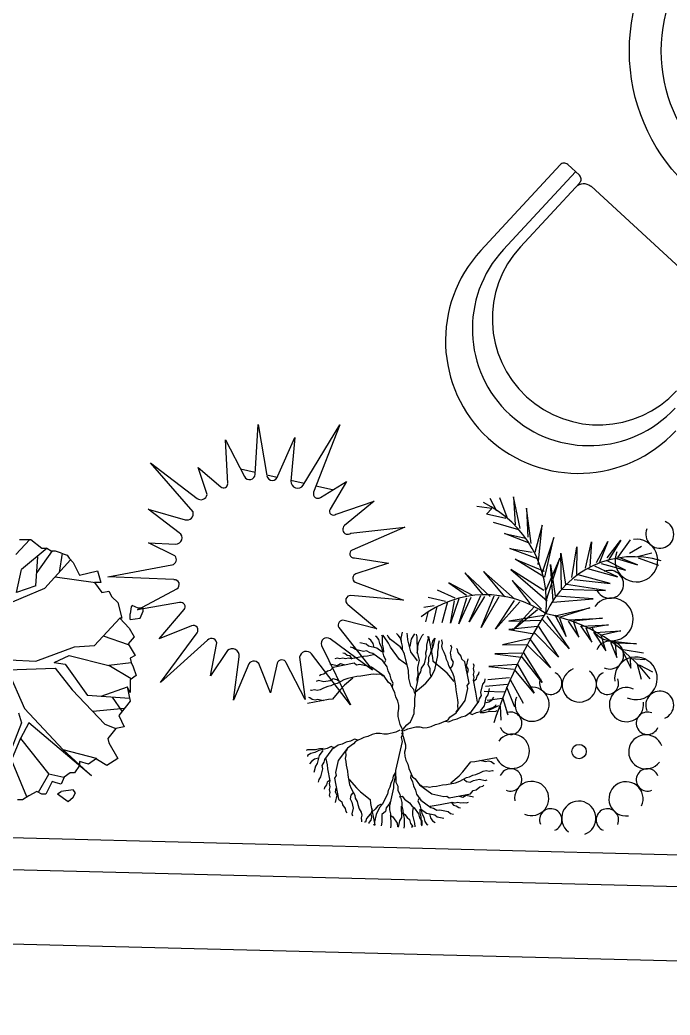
# Model space of a CAD drawing. Header units: millimetres. Extents: x 2680932 to 6187768, y 127588 to 383208.
# Drawn here: x 3074244 to 3075467, y 146375 to 148250 of the extents above; entities that cross this region are included whole.
import ezdxf

# ---------------------------------------------------------------- set-up
doc = ezdxf.new("R2010")
doc.units = ezdxf.units.MM
doc.header["$LTSCALE"] = 20
for name, color, linetype in [('家具内线', 36, 'Continuous'), ('家具外线', 255, 'Continuous'), ('装饰一', 201, 'Continuous'), ('阳台栏杆', 149, 'Continuous')]:
    doc.layers.add(name, color=color, linetype=linetype)

# ---------------------------------------------------------------- blocks, each defined once
blk = doc.blocks.new('MK-JJ-0302')
at = {"layer": '家具内线'}
blk.add_line((-91310.4, 109151.4, -342.9), (-91199, 109271.9, -342.9), dxfattribs=at)
blk.add_circle((-90755.5, 109520.2, -342.9), 290, dxfattribs=at)
blk.add_arc((-91163.5, 109015.7, -342.9), 200, 137.246, 317.246, dxfattribs=at)
at = {"layer": '家具外线'}
for p, q in [((-91385.3, 109144.1, -342.9), (-91235.7, 109305.8, -342.9)), ((-91221.6, 109306.4, -342.9), (-91199.6, 109286, -342.9)), ((-91342.7, 109145.9, -342.9), (-91206.9, 109292.8, -342.9)), ((-91177.5, 109265.7, -342.9), (-90913.2, 109021.3, -342.9))]:
    blk.add_line(p, q, dxfattribs=at)
blk.add_circle((-90755.5, 109520.2, -342.9), 350, dxfattribs=at)
for centre, radius, start, end in [((-91228.4, 109299, -342.9), 10, 47.246, 137.246), ((-91206.4, 109278.7, -342.9), 10, 317.246, 47.246), ((-91191.8, 109250, -342.9), 20, 47.6103, 137.6103), ((-91201.7, 108974.4, -342.9), 250, 137.246, 317.246), ((-91181.1, 108996.6, -342.9), 220, 137.246, 317.246)]:
    blk.add_arc(centre, radius, start, end, dxfattribs=at)
blk = doc.blocks.new('MK-ZW-0004')
at = {"layer": '家具内线'}
for p, q in [((-131356.9, 4514.5), (-131363.7, 4542.2)), ((-131354.9, 4510.9), (-131339.5, 4535.5)), ((-131357.9, 4472.8), (-131378.7, 4505.2)), ((-131354.8, 4495.1), (-131371.2, 4515.8)), ((-131341.6, 4507.5), (-131355.9, 4492.9)), ((-131354.5, 4474.7), (-131341.6, 4507.5)), ((-131352.1, 4442.9), (-131382.4, 4484.1)), ((-131382.4, 4484.1), (-131355.2, 4452.2)), ((-131338.5, 4474.4), (-131354.8, 4455.6)), ((-131351.8, 4446.2), (-131338.5, 4474.4)), ((-131380.7, 4445.5), (-131347.7, 4423.3)), ((-131345.6, 4411.8), (-131380.7, 4445.5)), ((-131333.7, 4450.2), (-131349, 4425.7)), ((-131344.2, 4409.4), (-131333.7, 4450.2)), ((-131503.8, 4377), (-131519.7, 4414.9)), ((-131337.1, 4385), (-131373.6, 4421.1)), ((-131373.6, 4421.1), (-131340.8, 4395.5)), ((-131327.9, 4420.3), (-131340.2, 4394.3)), ((-131336.4, 4383.8), (-131327.9, 4420.3)), ((-131505.1, 4374.2), (-131528.5, 4389.5)), ((-131329.2, 4359.4), (-131375.3, 4404.3)), ((-131375.3, 4404.3), (-131334, 4367.8)), ((-131318.3, 4395.7), (-131334, 4367.8)), ((-131327.5, 4360.4), (-131318.3, 4395.7)), ((-131307, 4324.1), (-131290.3, 4397)), ((-131290.3, 4397), (-131296.9, 4321.7)), ((-131281.9, 4326.1), (-131264.8, 4393.2)), ((-131264.8, 4393.2), (-131268.3, 4327.8)), ((-131253.3, 4332.3), (-131239.7, 4395.3)), ((-131239.7, 4395.3), (-131241.9, 4332.7)), ((-131226.9, 4337.2), (-131208.9, 4402.7)), ((-131208.9, 4402.7), (-131219.4, 4339.4)), ((-131202.3, 4345.2), (-131183.8, 4404.8)), ((-131183.8, 4404.8), (-131191.7, 4347.1)), ((-131172.3, 4354.1), (-131156.1, 4402.2)), ((-131157.4, 4358.6), (-131140.2, 4395)), ((-131136.7, 4368.4), (-131120.4, 4396.1)), ((-131122.6, 4374.4), (-131104.1, 4393.1)), ((-131475.6, 4348.2), (-131493.7, 4384.9)), ((-131493.7, 4384.9), (-131480.5, 4351.5)), ((-131449.2, 4332.6), (-131470.8, 4375.5)), ((-131470.8, 4375.5), (-131460.2, 4336.6)), ((-131424.5, 4320.2), (-131451.4, 4372.2)), ((-131451.4, 4372.2), (-131437.3, 4327.2)), ((-131392.9, 4315.8), (-131432.9, 4370.6)), ((-131432.9, 4370.6), (-131404.3, 4315.4)), ((-131364.2, 4311.8), (-131417.1, 4373.5)), ((-131417.1, 4373.5), (-131375.7, 4311.3)), ((-131318, 4335.8), (-131373.5, 4373.6)), ((-131373.5, 4373.6), (-131322.8, 4344.2)), ((-131303.3, 4377.4), (-131321, 4345.1)), ((-131319, 4333.7), (-131303.3, 4377.4)), ((-131120.8, 4371.3), (-131101.9, 4363.7)), ((-131499.4, 4359.1), (-131524.5, 4367.2)), ((-131333.9, 4314.8), (-131389.8, 4366.6)), ((-131389.8, 4366.6), (-131347.5, 4313.1)), ((-131173.7, 4351.3), (-131143.3, 4323.7)), ((-131161.8, 4356.1), (-131131.4, 4328.5)), ((-131147.7, 4362.1), (-131122.6, 4333.5)), ((-131135.8, 4366.8), (-131113.8, 4348.8)), ((-131478.7, 4348.5), (-131519.6, 4343.4)), ((-131506.4, 4330.6), (-131464.2, 4338.4)), ((-131464.6, 4334), (-131506.4, 4330.6)), ((-131211.1, 4299.3), (-131241.9, 4332.7)), ((-131223.8, 4336.9), (-131188.2, 4300.1)), ((-131188.2, 4300.1), (-131217.2, 4340.7)), ((-131201.4, 4343.6), (-131163.5, 4308.1)), ((-131163.5, 4308.1), (-131190.8, 4345.6)), ((-131488.4, 4314.3), (-131447.4, 4329.6)), ((-131444.8, 4324.9), (-131488.4, 4314.3)), ((-131466.8, 4291.9), (-131430.7, 4320.7)), ((-131422.8, 4317.1), (-131466.8, 4291.9)), ((-131336.1, 4313.6), (-131383.6, 4263.9)), ((-131304.4, 4319.4), (-131251.5, 4278.1)), ((-131251.5, 4278.1), (-131293.8, 4321.4)), ((-131281.1, 4324.6), (-131240.1, 4288.8)), ((-131240.1, 4288.8), (-131266.1, 4329.1)), ((-131254.6, 4329.5), (-131211.1, 4299.3)), ((-131441.3, 4277.9), (-131402.5, 4312.3)), ((-131392.4, 4309.9), (-131441.3, 4277.9)), ((-131363.4, 4310.2), (-131412.6, 4263.6)), ((-131412.6, 4263.6), (-131374.8, 4309.8)), ((-131327.7, 4304), (-131403.8, 4268.7)), ((-131383.6, 4263.9), (-131345.8, 4310.1)), ((-131326.3, 4214.9), (-131328.6, 4305.6)), ((-131309.7, 4308.2), (-131312.3, 4231.1)), ((-131243.6, 4294.9), (-131304.8, 4294.7)), ((-131303.9, 4303.3), (-131243.6, 4294.9)), ((-131403.8, 4268.7), (-131340.5, 4290.6)), ((-131338.7, 4287.5), (-131326.3, 4214.9)), ((-131312.3, 4231.1), (-131302.6, 4285.7)), ((-131358.9, 4271.9), (-131425, 4234.1)), ((-131425, 4234.1), (-131359.8, 4263.2)), ((-131345.7, 4207.9), (-131366, 4263.7)), ((-131358.1, 4270.3), (-131345.7, 4207.9)), ((-131292.9, 4268.8), (-131223.4, 4269.7)), ((-131289.8, 4258.3), (-131288.5, 4179.3)), ((-131223.4, 4269.7), (-131287.6, 4259.5)), ((-131367.7, 4246.4), (-131427.1, 4202.2)), ((-131374.8, 4238.3), (-131354.1, 4186.8)), ((-131288.5, 4179.3), (-131280.1, 4241.3)), ((-131272.6, 4233.4), (-131207.9, 4247.9)), ((-131207.9, 4247.9), (-131268.2, 4225.7)), ((-131427.1, 4202.2), (-131380.1, 4227.1)), ((-131354.1, 4186.8), (-131377.4, 4222.5)), ((-131262.5, 4220.8), (-131262.9, 4155.1)), ((-131255, 4212.8), (-131200, 4223.8)), ((-131200, 4223.8), (-131251.5, 4206.6)), ((-131388, 4210.3), (-131431.5, 4158.8)), ((-131385.3, 4205.7), (-131368.1, 4160.3)), ((-131262.9, 4155.1), (-131255.5, 4208.4)), ((-131236.1, 4195), (-131184.6, 4212.2)), ((-131184.6, 4212.2), (-131230.4, 4190.1)), ((-131431.5, 4158.8), (-131392.4, 4197.6)), ((-131368.1, 4160.3), (-131388.4, 4195.7)), ((-131241.4, 4194), (-131228.6, 4146.1)), ((-131228.6, 4146.1), (-131233.9, 4186)), ((-131218.9, 4180.3), (-131174.5, 4199.6)), ((-131174.5, 4199.6), (-131211, 4176.6)), ((-131200.4, 4168.4), (-131164.3, 4187)), ((-131394.6, 4175.9), (-131430.6, 4126.6)), ((-131430.6, 4126.6), (-131393.7, 4164.1)), ((-131391.5, 4175.6), (-131369, 4131.2)), ((-131215.4, 4174.1), (-131204.4, 4139.6)), ((-131198.7, 4165.3), (-131181.9, 4136.1)), ((-131180.6, 4159.3), (-131152, 4175.7)), ((-131160.4, 4154.5), (-131145, 4163.3)), ((-131178, 4154.7), (-131162.6, 4143)), ((-131393.7, 4143.7), (-131411.7, 4108.8)), ((-131390.6, 4143.4), (-131372.1, 4111.1)), ((-131389.7, 4121.4), (-131398.5, 4096)), ((-131372.1, 4111.1), (-131386.6, 4110.9)), ((-131386.6, 4110.9), (-131370.3, 4087.5))]:
    blk.add_line(p, q, dxfattribs=at)
blk.add_circle((-131159.8, 4541.4), 13.5, dxfattribs=at)
at = {"layer": '家具外线'}
for p, q in [((-131022.8, 4444.9), (-131023.7, 4446.4)), ((-131018.1, 4441.4), (-131022.8, 4444.9)), ((-131000.1, 4447.7), (-131003.9, 4449.6)), ((-130994.8, 4438.4), (-131000.1, 4447.7)), ((-130989.1, 4451.9), (-130992, 4452.3)), ((-130984.4, 4448.5), (-130989.1, 4451.9)), ((-130975.7, 4447.3), (-130984.4, 4448.5)), ((-130971, 4443.9), (-130975.7, 4447.3)), ((-130963.2, 4444.3), (-130971, 4443.9)), ((-130930.5, 4420.2), (-130963.2, 4444.3)), ((-130955.6, 4440.5), (-130962.6, 4452.8)), ((-130945.2, 4450.5), (-130949, 4452.4)), ((-130942.6, 4445.9), (-130945.2, 4450.5)), ((-130937.9, 4442.5), (-130942.6, 4445.9)), ((-130928.9, 4445.6), (-130930.7, 4448.6)), ((-130928.3, 4439.8), (-130928.9, 4445.6)), ((-130910.6, 4441.8), (-130913.2, 4446.4)), ((-131013.3, 4409.5), (-131046, 4433.7)), ((-131034.9, 4437.9), (-131035.8, 4439.5)), ((-131034.3, 4432.2), (-131034.9, 4437.9)), ((-131031.7, 4427.5), (-131034.3, 4432.2)), ((-131027, 4424.1), (-131031.7, 4427.5)), ((-131015.5, 4436.8), (-131018.1, 4441.4)), ((-131010.8, 4433.4), (-131015.5, 4436.8)), ((-131004.1, 4431.1), (-131010.8, 4433.4)), ((-130996.5, 4427.3), (-131004.1, 4431.1)), ((-130991.9, 4423.8), (-130996.5, 4427.3)), ((-130985.5, 4431.5), (-130994.8, 4438.4)), ((-130978.8, 4429.2), (-130985.5, 4431.5)), ((-130975.3, 4423.1), (-130978.8, 4429.2)), ((-130948.9, 4438.2), (-130955.6, 4440.5)), ((-130945.4, 4432), (-130948.9, 4438.2)), ((-130935.3, 4437.8), (-130937.9, 4442.5)), ((-130930.6, 4434.4), (-130935.3, 4437.8)), ((-130928, 4429.8), (-130930.6, 4434.4)), ((-130925.7, 4435.2), (-130928.3, 4439.8)), ((-130909.3, 4416), (-130928, 4429.8)), ((-130927.1, 4428.2), (-130925.7, 4435.2)), ((-130910, 4436), (-130910.6, 4441.8)), ((-130902, 4422.2), (-130910, 4436)), ((-130889, 4427.6), (-130895.2, 4438.3)), ((-130888.4, 4421.8), (-130889, 4427.6)), ((-130878.8, 4419.2), (-130877.4, 4426.1)), ((-130877.4, 4426.1), (-130878, 4431.9)), ((-131021.8, 4414.9), (-131027, 4424.1)), ((-131007.8, 4404.5), (-131013.3, 4409.5)), ((-130985.2, 4421.5), (-130991.9, 4423.8)), ((-130980.5, 4418.1), (-130985.2, 4421.5)), ((-130967.1, 4413.5), (-130980.5, 4418.1)), ((-130974.7, 4417.3), (-130975.3, 4423.1)), ((-130959.5, 4409.7), (-130967.1, 4413.5)), ((-130945.5, 4399.3), (-130959.5, 4409.7)), ((-130929.9, 4414.4), (-130930.5, 4420.2)), ((-130925.2, 4410.9), (-130929.9, 4414.4)), ((-130913.8, 4391), (-130925.2, 4410.9)), ((-130903.7, 4411), (-130909.3, 4416)), ((-130894.4, 4404.1), (-130903.7, 4411)), ((-130897.4, 4418.7), (-130902, 4422.2)), ((-130895.9, 4411.4), (-130897.4, 4418.7)), ((-130893.3, 4406.8), (-130895.9, 4411.4)), ((-130890.8, 4383.7), (-130893.3, 4406.8)), ((-130880.5, 4408), (-130888.4, 4421.8)), ((-130883.1, 4412.6), (-130878.8, 4419.2)), ((-130879.3, 4396.4), (-130880.5, 4408)), ((-130874, 4401.5), (-130870.6, 4409.6)), ((-130870.6, 4409.6), (-130866.3, 4416.1)), ((-130868, 4404.9), (-130857.5, 4415)), ((-130866.3, 4416.1), (-130864.9, 4423)), ((-130864.9, 4423), (-130865.7, 4424.6)), ((-130864.9, 4404.4), (-130863.5, 4411.3)), ((-130863.5, 4411.3), (-130858.3, 4416.3)), ((-130857.5, 4415), (-130856.4, 4417.7)), ((-130851.3, 4404), (-130846.1, 4409.1)), ((-130984.2, 4405.8), (-131007.8, 4404.5)), ((-130973.5, 4405.8), (-130984.2, 4405.8)), ((-130953.1, 4403.2), (-130973.5, 4405.8)), ((-130940, 4394.3), (-130945.5, 4399.3)), ((-130930.7, 4387.4), (-130940, 4394.3)), ((-130910.8, 4362.1), (-130913.8, 4391)), ((-130886.2, 4380.3), (-130882.7, 4388.4)), ((-130882.7, 4388.4), (-130874, 4401.5)), ((-130877.5, 4393.4), (-130872.3, 4398.4)), ((-130872.3, 4398.4), (-130868, 4404.9)), ((-130872.1, 4384), (-130869.3, 4397.8)), ((-130869.3, 4397.8), (-130864.9, 4404.4)), ((-130865.1, 4385.9), (-130859.9, 4390.9)), ((-130859.9, 4390.9), (-130851.3, 4404)), ((-130850.1, 4392.5), (-130845.7, 4399.1)), ((-130849.5, 4386.7), (-130850.1, 4392.5)), ((-130845.7, 4399.1), (-130844.3, 4406)), ((-130844.8, 4383.3), (-130834.4, 4393.3)), ((-130844.3, 4406), (-130841.4, 4405.6)), ((-130834.4, 4393.3), (-130830.3, 4395.6)), ((-131110.1, 4374.5), (-131112.8, 4375.7)), ((-131100, 4364.1), (-131110.1, 4374.5)), ((-130925.1, 4382.4), (-130930.7, 4387.4)), ((-130920.4, 4379), (-130925.1, 4382.4)), ((-130917.8, 4374.4), (-130920.4, 4379)), ((-130912.3, 4369.4), (-130917.8, 4374.4)), ((-130911.6, 4363.6), (-130912.3, 4369.4)), ((-130898, 4363.3), (-130893.7, 4369.8)), ((-130893.7, 4369.8), (-130890.8, 4383.7)), ((-130893.1, 4378.3), (-130886.2, 4380.3)), ((-130872.9, 4371.3), (-130871.5, 4378.2)), ((-130871.7, 4359.7), (-130872.9, 4371.3)), ((-130871.5, 4378.2), (-130872.1, 4384)), ((-130871.2, 4382.4), (-130865.1, 4385.9)), ((-130858.7, 4365.1), (-130854.3, 4371.7)), ((-130857.8, 4363.6), (-130842.2, 4378.7)), ((-130854.3, 4371.7), (-130849.1, 4376.7)), ((-130850.9, 4379.8), (-130849.5, 4386.7)), ((-130850.3, 4374), (-130850.9, 4379.8)), ((-130849.1, 4376.7), (-130844.8, 4383.3)), ((-130842.2, 4378.7), (-130835.2, 4380.6)), ((-130835.2, 4380.6), (-130825, 4386.4)), ((-130833.6, 4359.1), (-130818, 4374.1)), ((-130832.2, 4366), (-130829.4, 4379.9)), ((-130829.4, 4379.9), (-130824.2, 4384.9)), ((-130818, 4374.1), (-130814, 4376.4)), ((-131121.2, 4354.7), (-131126.9, 4354.1)), ((-131114.2, 4353.3), (-131121.2, 4354.7)), ((-131118.1, 4367.2), (-131119.7, 4366.4)), ((-131111.2, 4365.8), (-131118.1, 4367.2)), ((-131103.1, 4351.6), (-131116.9, 4343.7)), ((-131107.7, 4349), (-131114.2, 4353.3)), ((-131104.6, 4361.5), (-131111.2, 4365.8)), ((-131096.5, 4358), (-131104.6, 4361.5)), ((-131091.5, 4352.8), (-131103.1, 4351.6)), ((-131093.5, 4359.8), (-131100, 4364.1)), ((-131083.4, 4349.4), (-131096.5, 4358)), ((-131088.5, 4354.6), (-131093.5, 4359.8)), ((-130913.6, 4348.2), (-130910.8, 4362.1)), ((-130905.8, 4348.6), (-130901.4, 4355.2)), ((-130901.4, 4355.2), (-130898, 4363.3)), ((-130873.1, 4352.8), (-130871.7, 4359.7)), ((-130868.5, 4349.3), (-130873.1, 4352.8)), ((-130872.5, 4347), (-130863.9, 4360.1)), ((-130863.9, 4360.1), (-130858.7, 4365.1)), ((-130843.2, 4347.5), (-130838, 4352.5)), ((-130838, 4352.5), (-130833.6, 4359.1)), ((-130831.6, 4360.2), (-130832.2, 4366)), ((-130822.6, 4318.2), (-130798.4, 4350.9)), ((-130821.7, 4347.5), (-130811.2, 4357.6)), ((-130811.2, 4357.6), (-130805.2, 4361.1)), ((-130802.2, 4346.5), (-130797, 4351.5)), ((-130797, 4351.5), (-130798.1, 4348.8)), ((-131122.7, 4343.1), (-131133.4, 4336.9)), ((-131116.9, 4343.7), (-131122.7, 4343.1)), ((-131113.8, 4334.7), (-131117.2, 4330)), ((-131106.5, 4336.2), (-131113.8, 4334.7)), ((-131101.9, 4338.8), (-131106.5, 4336.2)), ((-131099.2, 4337.7), (-131106.1, 4328.4)), ((-131078.8, 4341.3), (-131101.9, 4338.8)), ((-131075.3, 4345.9), (-131083.4, 4349.4)), ((-131064.9, 4338.4), (-131078.8, 4341.3)), ((-131073.4, 4339), (-131075.3, 4345.9)), ((-131058.4, 4334.1), (-131064.9, 4338.4)), ((-131050.3, 4330.7), (-131058.4, 4334.1)), ((-130919.9, 4326.3), (-130913, 4342.5)), ((-130915.3, 4337.1), (-130909.2, 4340.5)), ((-130913, 4342.5), (-130913.6, 4348.2)), ((-130909.2, 4340.5), (-130905.8, 4348.6)), ((-130884.6, 4325.8), (-130881.2, 4333.9)), ((-130881.2, 4333.9), (-130876, 4338.9)), ((-130876, 4338.9), (-130872.5, 4347)), ((-130873.6, 4330.1), (-130843.2, 4347.5)), ((-130857, 4329.4), (-130836.1, 4335.2)), ((-130851.3, 4342.8), (-130844.3, 4344.8)), ((-130844.3, 4344.8), (-130836.5, 4345.2)), ((-130836.5, 4345.2), (-130830.4, 4348.7)), ((-130836.1, 4335.2), (-130828.3, 4335.6)), ((-130835.3, 4333.7), (-130828.6, 4331.4)), ((-130830.4, 4348.7), (-130821.7, 4347.5)), ((-130828.6, 4331.4), (-130820.7, 4331.8)), ((-130828.3, 4335.6), (-130814.4, 4339.5)), ((-130820.7, 4331.8), (-130812, 4330.6)), ((-130817.2, 4326.7), (-130808, 4331.9)), ((-130814.4, 4339.5), (-130802.2, 4346.5)), ((-130812, 4330.6), (-130796.3, 4331.5)), ((-130808, 4331.9), (-130804.5, 4336.6)), ((-130804.5, 4336.6), (-130799.9, 4339.3)), ((-130799.9, 4339.3), (-130794.2, 4339.9)), ((-130796.3, 4331.5), (-130790.2, 4334.9)), ((-130794.2, 4339.9), (-130792.6, 4340.7)), ((-130790.2, 4334.9), (-130789.3, 4333.4)), ((-131136.9, 4321.5), (-131141.5, 4318.9)), ((-131131.1, 4322.1), (-131136.9, 4321.5)), ((-131117.2, 4330), (-131131.1, 4322.1)), ((-131111.1, 4322.8), (-131124.9, 4304.1)), ((-131106.1, 4328.4), (-131111.1, 4322.8)), ((-131086, 4318.3), (-131106, 4306.9)), ((-131057.2, 4321.3), (-131086, 4318.3)), ((-131069.5, 4314.3), (-131074.1, 4311.7)), ((-131064.5, 4319.8), (-131069.5, 4314.3)), ((-131058.7, 4320.4), (-131064.5, 4319.8)), ((-131043.3, 4318.5), (-131057.2, 4321.3)), ((-131043.7, 4326.3), (-131050.3, 4330.7)), ((-131035.6, 4322.9), (-131043.7, 4326.3)), ((-131037.5, 4319.1), (-131043.3, 4318.5)), ((-131021.4, 4312.2), (-131037.5, 4319.1)), ((-131032.1, 4316.8), (-131035.6, 4322.9)), ((-130927.7, 4311.6), (-130924.2, 4319.7)), ((-130924.2, 4319.7), (-130919.9, 4326.3)), ((-130900.2, 4310.7), (-130884.6, 4325.8)), ((-130896.2, 4313.1), (-130891, 4318.1)), ((-130896.2, 4313.1), (-130889.2, 4315)), ((-130891, 4318.1), (-130878.8, 4325.1)), ((-130889.2, 4315), (-130883.1, 4318.5)), ((-130883.1, 4318.5), (-130876.2, 4320.4)), ((-130878.8, 4325.1), (-130873.6, 4330.1)), ((-130876.2, 4320.4), (-130870.1, 4323.9)), ((-130870.1, 4323.9), (-130863.1, 4325.9)), ((-130863.1, 4325.9), (-130857, 4329.4)), ((-130827.6, 4312.7), (-130822.6, 4318.2)), ((-130801, 4309), (-130798.7, 4315.7)), ((-130798.7, 4315.7), (-130795.3, 4320.4)), ((-130795.3, 4320.4), (-130790.7, 4323)), ((-130790.7, 4323), (-130787.2, 4327.7)), ((-130787.2, 4327.7), (-130785.7, 4328.6)), ((-131140.6, 4303.2), (-131143.7, 4301.4)), ((-131137.5, 4294.2), (-131141, 4289.5)), ((-131134.9, 4303.8), (-131140.6, 4303.2)), ((-131115.2, 4301.6), (-131139.4, 4268.9)), ((-131132.9, 4296.8), (-131137.5, 4294.2)), ((-131130.3, 4306.4), (-131134.9, 4303.8)), ((-131129.5, 4301.5), (-131132.9, 4296.8)), ((-131123.3, 4305), (-131130.3, 4306.4)), ((-131124.9, 4304.1), (-131129.5, 4301.5)), ((-131109.5, 4302.2), (-131115.2, 4301.6)), ((-131106, 4306.9), (-131109.5, 4302.2)), ((-131082.5, 4301.4), (-131089.4, 4292.1)), ((-131077.5, 4307), (-131082.5, 4301.4)), ((-131074.1, 4311.7), (-131077.5, 4307)), ((-131014.8, 4307.9), (-131021.4, 4312.2)), ((-131006.7, 4304.4), (-131014.8, 4307.9)), ((-131000.1, 4300.1), (-131006.7, 4304.4)), ((-130995.1, 4294.9), (-131000.1, 4300.1)), ((-130991.6, 4288.8), (-130995.1, 4294.9)), ((-130948.9, 4282.9), (-130900.2, 4310.7)), ((-130948.5, 4291.5), (-130943.3, 4296.6)), ((-130943.3, 4296.6), (-130937.2, 4300)), ((-130937.2, 4300), (-130932, 4305.1)), ((-130932, 4305.1), (-130927.7, 4311.6)), ((-130826.3, 4289.1), (-130827.6, 4312.7)), ((-130810.6, 4290.1), (-130808.3, 4296.8)), ((-130808.3, 4296.8), (-130804.8, 4301.4)), ((-130804.8, 4301.4), (-130801, 4309)), ((-130800.6, 4290.4), (-130793.7, 4299.8)), ((-130793.7, 4299.8), (-130784.4, 4305)), ((-130784.4, 4305), (-130782.5, 4308.8)), ((-130783.6, 4289.3), (-130780.2, 4294)), ((-130780.2, 4294), (-130779.8, 4296.9)), ((-131135.6, 4276.5), (-131147.9, 4269.4)), ((-131145.6, 4286.9), (-131147.5, 4283.1)), ((-131141, 4289.5), (-131145.6, 4286.9)), ((-131133.3, 4283.2), (-131135.6, 4276.5)), ((-131127.1, 4286.7), (-131133.3, 4283.2)), ((-131094.4, 4286.6), (-131104.8, 4272.6)), ((-131098.2, 4279), (-131100.9, 4258.6)), ((-131089.4, 4292.1), (-131094.4, 4286.6)), ((-130986.6, 4283.6), (-130991.6, 4288.8)), ((-130973.5, 4274.9), (-130986.6, 4283.6)), ((-130960.6, 4270.3), (-130957.2, 4278.4)), ((-130960.2, 4274.4), (-130953.3, 4276.3)), ((-130957.2, 4278.4), (-130948.5, 4291.5)), ((-130953.3, 4276.3), (-130948.9, 4282.9)), ((-130828.9, 4258), (-130826.3, 4278.4)), ((-130826.3, 4278.4), (-130826.3, 4289.1)), ((-130818.6, 4272), (-130814, 4285.4)), ((-130814.8, 4279.6), (-130809, 4280.2)), ((-130814, 4285.4), (-130810.6, 4290.1)), ((-130809, 4280.2), (-130802.8, 4283.7)), ((-130802.8, 4283.7), (-130800.6, 4290.4)), ((-130788.2, 4276), (-130784.8, 4280.6)), ((-130787.8, 4268.1), (-130788.2, 4276)), ((-130784.8, 4280.6), (-130783.6, 4289.3)), ((-131139, 4261.1), (-131142.4, 4256.4)), ((-131139.4, 4268.9), (-131139, 4261.1)), ((-131118.2, 4256.8), (-131124.3, 4253.3)), ((-131112.4, 4257.4), (-131118.2, 4256.8)), ((-131108.6, 4265), (-131113.2, 4251.6)), ((-131104.8, 4272.6), (-131108.6, 4265)), ((-131100.9, 4258.6), (-131100.8, 4247.9)), ((-131008.1, 4259.2), (-131014.2, 4255.8)), ((-131002.9, 4264.3), (-131008.1, 4259.2)), ((-130993.9, 4267.4), (-131002.9, 4264.3)), ((-130986.9, 4269.3), (-130993.9, 4267.4)), ((-130978.2, 4268.2), (-130986.9, 4269.3)), ((-130970, 4258.6), (-130978.7, 4245.5)), ((-130962.5, 4269), (-130978.2, 4268.2)), ((-130965.4, 4271.5), (-130973.5, 4274.9)), ((-130966.6, 4266.7), (-130970, 4258.6)), ((-130964.6, 4267.8), (-130960.2, 4274.4)), ((-130961.8, 4265.5), (-130953.7, 4262.1)), ((-130953.7, 4262.1), (-130940.6, 4253.4)), ((-130832.8, 4250.4), (-130822.4, 4264.4)), ((-130822.4, 4264.4), (-130818.6, 4272)), ((-130811.9, 4235.4), (-130787.8, 4268.1)), ((-130793.9, 4253.8), (-130791.6, 4260.5)), ((-130791.6, 4260.5), (-130779.3, 4267.6)), ((-131147, 4243), (-131147.4, 4240.1)), ((-131143.6, 4247.7), (-131147, 4243)), ((-131142.4, 4256.4), (-131143.6, 4247.7)), ((-131126.6, 4246.6), (-131133.5, 4237.3)), ((-131124.3, 4253.3), (-131126.6, 4246.6)), ((-131118.9, 4240.2), (-131122.4, 4235.6)), ((-131116.6, 4246.9), (-131118.9, 4240.2)), ((-131113.2, 4251.6), (-131116.6, 4246.9)), ((-131100.8, 4247.9), (-131099.6, 4224.3)), ((-131075.7, 4240.9), (-131089.7, 4237.1)), ((-131075.7, 4240.9), (-131080.1, 4234.4)), ((-131060, 4241.8), (-131075.7, 4240.9)), ((-131033.9, 4238.4), (-131060, 4241.8)), ((-131030.7, 4242.2), (-131037.9, 4236.1)), ((-131031.8, 4239.5), (-131036.2, 4233)), ((-131024.6, 4245.7), (-131030.7, 4242.2)), ((-131014.2, 4255.8), (-131024.6, 4245.7)), ((-130983.9, 4240.4), (-130990, 4237)), ((-130978.7, 4245.5), (-130983.9, 4240.4)), ((-130940.6, 4253.4), (-130935.5, 4248.2)), ((-130935.5, 4248.2), (-130932, 4242.1)), ((-130932, 4242.1), (-130927, 4236.9)), ((-130844.7, 4235.6), (-130837.8, 4244.9)), ((-130837.8, 4244.9), (-130832.8, 4250.4)), ((-130800.1, 4250.3), (-130793.9, 4253.8)), ((-130797.7, 4235.5), (-130794.3, 4240.2)), ((-130794.3, 4240.2), (-130789.6, 4242.8)), ((-130789.6, 4242.8), (-130786.2, 4247.5)), ((-130786.2, 4247.5), (-130781.6, 4250.1)), ((-130781.6, 4250.1), (-130779.7, 4253.9)), ((-131142.7, 4232), (-131144.7, 4228.2)), ((-131133.5, 4237.3), (-131142.7, 4232)), ((-131128.5, 4221.3), (-131131.9, 4216.6)), ((-131126.2, 4228), (-131128.5, 4221.3)), ((-131122.4, 4235.6), (-131126.2, 4228)), ((-131114, 4223.1), (-131119.2, 4218.1)), ((-131089.7, 4237.1), (-131114, 4223.1)), ((-131099.6, 4224.3), (-131104.6, 4218.8)), ((-131088.7, 4221.3), (-131094.8, 4217.8)), ((-131085.3, 4229.4), (-131088.7, 4221.3)), ((-131080.1, 4234.4), (-131085.3, 4229.4)), ((-131069.2, 4220.2), (-131075.3, 4216.7)), ((-131061.4, 4220.6), (-131071.8, 4210.5)), ((-131062.3, 4222.1), (-131069.2, 4220.2)), ((-131050.1, 4229.1), (-131062.3, 4222.1)), ((-131055.3, 4224.1), (-131061.4, 4220.6)), ((-131050.1, 4229.1), (-131055.3, 4224.1)), ((-131037.9, 4236.1), (-131050.1, 4229.1)), ((-131036.7, 4224.5), (-131045.4, 4211.4)), ((-131036.2, 4233), (-131036.7, 4224.5)), ((-130999.5, 4225.4), (-131003, 4217.3)), ((-130995.2, 4231.9), (-130999.5, 4225.4)), ((-130990, 4237), (-130995.2, 4231.9)), ((-130927, 4236.9), (-130920.5, 4232.6)), ((-130920.5, 4232.6), (-130912.4, 4229.1)), ((-130912.4, 4229.1), (-130905.8, 4224.8)), ((-130905.8, 4224.8), (-130889.6, 4217.9)), ((-130895, 4220.2), (-130891.6, 4214.1)), ((-130862.7, 4217.2), (-130857.7, 4222.7)), ((-130857.7, 4222.7), (-130853.1, 4225.4)), ((-130853.1, 4225.4), (-130849.6, 4230)), ((-130849.6, 4230), (-130844.7, 4235.6)), ((-130841.1, 4218.7), (-130821.2, 4230.2)), ((-130821.2, 4230.2), (-130817.7, 4234.8)), ((-130817.7, 4234.8), (-130811.9, 4235.4)), ((-130816.1, 4214.2), (-130802.3, 4232.9)), ((-130803.8, 4232), (-130796.9, 4230.6)), ((-130802.3, 4232.9), (-130797.7, 4235.5)), ((-130796.9, 4230.6), (-130792.3, 4233.2)), ((-130792.3, 4233.2), (-130786.5, 4233.8)), ((-130786.5, 4233.8), (-130783.5, 4235.6)), ((-131140, 4209.3), (-131141.5, 4208.4)), ((-131136.5, 4214), (-131140, 4209.3)), ((-131130.5, 4209.6), (-131136.6, 4206.1)), ((-131131.9, 4216.6), (-131136.5, 4214)), ((-131120, 4205.4), (-131134.2, 4197.3)), ((-131125.3, 4214.6), (-131130.5, 4209.6)), ((-131104.6, 4218.8), (-131128.7, 4186.1)), ((-131122.6, 4200.4), (-131127.2, 4197.8)), ((-131119.2, 4218.1), (-131125.3, 4214.6)), ((-131119.2, 4205.1), (-131122.6, 4200.4)), ((-131113.1, 4207.3), (-131120, 4205.4)), ((-131110, 4210.3), (-131119.2, 4205.1)), ((-131107, 4210.8), (-131113.1, 4207.3)), ((-131102.6, 4203.1), (-131108.7, 4199.7)), ((-131100, 4212.8), (-131107, 4210.8)), ((-131097.4, 4208.2), (-131102.6, 4203.1)), ((-131094.8, 4217.8), (-131100, 4212.8)), ((-131085.2, 4215.1), (-131097.4, 4208.2)), ((-131084, 4203.6), (-131092.6, 4190.5)), ((-131075.3, 4216.7), (-131085.2, 4215.1)), ((-131080.2, 4201.7), (-131084.4, 4180.9)), ((-131071.8, 4210.5), (-131084, 4203.6)), ((-131055.8, 4201.4), (-131073.1, 4175.1)), ((-131045.4, 4211.4), (-131055.8, 4201.4)), ((-131007.3, 4210.7), (-131014.2, 4194.6)), ((-131003, 4217.3), (-131007.3, 4210.7)), ((-130891.6, 4214.1), (-130883.5, 4210.7)), ((-130889.6, 4217.9), (-130883.9, 4218.5)), ((-130883.9, 4218.5), (-130870, 4215.7)), ((-130883.5, 4210.7), (-130876.9, 4206.3)), ((-130876.9, 4206.3), (-130868.8, 4202.9)), ((-130870, 4215.7), (-130841.1, 4218.7)), ((-130868.8, 4202.9), (-130862.3, 4198.6)), ((-130868.5, 4216.6), (-130862.7, 4217.2)), ((-130828, 4199.3), (-130821.1, 4208.7)), ((-130825.3, 4198.2), (-130820.7, 4200.8)), ((-130821.1, 4208.7), (-130816.1, 4214.2)), ((-130820.7, 4200.8), (-130813.4, 4202.3)), ((-130813.4, 4202.3), (-130809.9, 4207)), ((-130809.9, 4207), (-130796.1, 4214.9)), ((-130796.1, 4214.9), (-130790.3, 4215.5)), ((-130790.3, 4215.5), (-130785.7, 4218.1)), ((-131133, 4197.2), (-131134.6, 4196.3)), ((-131127.2, 4197.8), (-131133, 4197.2)), ((-131126, 4187.7), (-131127.2, 4185)), ((-131113.9, 4194.6), (-131126, 4187.7)), ((-131108.7, 4199.7), (-131113.9, 4194.6)), ((-131092.6, 4190.5), (-131113.5, 4170.4)), ((-131101.9, 4183.1), (-131108, 4179.6)), ((-131096.7, 4188.1), (-131101.9, 4183.1)), ((-131090.6, 4191.6), (-131096.7, 4188.1)), ((-131061.3, 4192.1), (-131059.4, 4174.8)), ((-131025.7, 4181.8), (-131029.2, 4173.7)), ((-131021.4, 4188.4), (-131025.7, 4181.8)), ((-131018, 4196.5), (-131021.4, 4188.4)), ((-131011.9, 4200), (-131018, 4196.5)), ((-131013.6, 4188.8), (-131016.4, 4174.9)), ((-131014.2, 4194.6), (-131013.6, 4188.8)), ((-130862.3, 4198.6), (-130848.4, 4195.7)), ((-130853.8, 4198), (-130851.8, 4191.1)), ((-130851.8, 4191.1), (-130843.7, 4187.6)), ((-130848.4, 4195.7), (-130825.3, 4198.2)), ((-130843.7, 4187.6), (-130830.6, 4179)), ((-130838.7, 4182.4), (-130833.7, 4177.2)), ((-130835.7, 4184.2), (-130824.1, 4185.4)), ((-130824.1, 4185.4), (-130810.3, 4193.3)), ((-130819.5, 4188), (-130812.9, 4183.7)), ((-130812.9, 4183.7), (-130806, 4182.3)), ((-130810.3, 4193.3), (-130804.5, 4193.9)), ((-130806, 4182.3), (-130800.2, 4182.9)), ((-130804.5, 4193.9), (-130793.7, 4200.1)), ((-131121.9, 4175.8), (-131124.8, 4176.1)), ((-131108, 4179.6), (-131121.9, 4175.8)), ((-131113.5, 4170.4), (-131116.6, 4166.5)), ((-131109.9, 4164.2), (-131114.9, 4163.5)), ((-131103, 4166.2), (-131109.9, 4164.2)), ((-131090.8, 4173.2), (-131103, 4166.2)), ((-131084.4, 4180.9), (-131097.4, 4161.2)), ((-131076.5, 4167), (-131081.7, 4162)), ((-131076.5, 4167), (-131078, 4160.1)), ((-131073.1, 4175.1), (-131076.5, 4167)), ((-131059.4, 4174.8), (-131065.1, 4147.1)), ((-131033.5, 4167.2), (-131036.4, 4153.3)), ((-131029.2, 4173.7), (-131033.5, 4167.2)), ((-131016.4, 4174.9), (-131013.4, 4146.1)), ((-131015.5, 4173.4), (-131014.9, 4167.6)), ((-131014.9, 4167.6), (-131009.4, 4162.6)), ((-130980, 4048.8), (-130934.4, 4164.7)), ((-130934.4, 4164.7), (-130955.4, 4045.8)), ((-130833.7, 4177.2), (-130827.2, 4172.9)), ((-130830.6, 4179), (-130822.5, 4175.5)), ((-130827.2, 4172.9), (-130817.1, 4162.5)), ((-130822.5, 4175.5), (-130816, 4171.2)), ((-130816, 4171.2), (-130809.1, 4169.8)), ((-130809.1, 4169.8), (-130807.5, 4170.6)), ((-131102.6, 4156.2), (-131105.8, 4152.3)), ((-131097.4, 4161.2), (-131102.6, 4156.2)), ((-131091.3, 4150.4), (-131101.4, 4144.6)), ((-131090.4, 4148.9), (-131091.8, 4142)), ((-131086.1, 4155.5), (-131091.3, 4150.4)), ((-131081.7, 4162), (-131090.4, 4148.9)), ((-131078, 4160.1), (-131075.5, 4137)), ((-131065.1, 4147.1), (-131068.6, 4139)), ((-131044.5, 4148.7), (-131053.1, 4135.5)), ((-131041, 4156.8), (-131044.5, 4148.7)), ((-131034.1, 4158.7), (-131041, 4156.8)), ((-131036.4, 4153.3), (-131033.9, 4130.2)), ((-131026.5, 4050), (-131010.5, 4151)), ((-131013.4, 4146.1), (-131001.9, 4126.1)), ((-131010.5, 4151), (-130999.9, 4052.4)), ((-131009.4, 4162.6), (-131006.7, 4158)), ((-131006.7, 4158), (-131002.1, 4154.6)), ((-131002.1, 4154.6), (-130996.5, 4149.6)), ((-130996.5, 4149.6), (-130987.2, 4142.7)), ((-130817.1, 4162.5), (-130814.4, 4161.3)), ((-131091.8, 4142), (-131092.1, 4137.7)), ((-131076.9, 4130.1), (-131078.1, 4127.4)), ((-131075.5, 4137), (-131076.9, 4130.1)), ((-131068.6, 4139), (-131071.4, 4125.1)), ((-131059.2, 4132.1), (-131069.6, 4122)), ((-131056.6, 4127.5), (-131060.9, 4120.9)), ((-131054.9, 4138.6), (-131059.2, 4132.1)), ((-131053.1, 4135.5), (-131056.6, 4127.5)), ((-131049.7, 4143.6), (-131054.9, 4138.6)), ((-131047.9, 4140.6), (-131046.7, 4129)), ((-131046.7, 4129), (-131038.8, 4115.2)), ((-131033.9, 4130.2), (-131031.3, 4125.6)), ((-131032.8, 4132.9), (-131023.4, 4126)), ((-131031.3, 4125.6), (-131029.8, 4118.3)), ((-131023.4, 4126), (-131017.9, 4121)), ((-131001.9, 4126.1), (-130997.3, 4122.6)), ((-130987.2, 4142.7), (-130981.6, 4137.7)), ((-130981.6, 4137.7), (-130967.6, 4127.3)), ((-130974.1, 4133.9), (-130953.7, 4131.2)), ((-130967.6, 4127.3), (-130960.1, 4123.5)), ((-130953.7, 4131.2), (-130943, 4131.3)), ((-130943, 4131.3), (-130919.4, 4132.5)), ((-130919.4, 4132.5), (-130913.9, 4127.5)), ((-130913.9, 4127.5), (-130881.2, 4103.3)), ((-131071.4, 4125.1), (-131071.7, 4120.9)), ((-131069.6, 4122), (-131070.8, 4119.3)), ((-131060.9, 4120.9), (-131062.3, 4114)), ((-131062.3, 4114), (-131061.4, 4112.4)), ((-131048.4, 4117.9), (-131049.8, 4110.9)), ((-131049.8, 4110.9), (-131049.2, 4105.2)), ((-131044.1, 4124.4), (-131048.4, 4117.9)), ((-131038.8, 4115.2), (-131038.2, 4109.4)), ((-131038.2, 4109.4), (-131032, 4098.7)), ((-131029.8, 4118.3), (-131025.1, 4114.8)), ((-131025.1, 4114.8), (-131017.2, 4101)), ((-131017.9, 4121), (-130999.2, 4107.2)), ((-131000.1, 4108.8), (-131001.5, 4101.8)), ((-130999.2, 4107.2), (-130996.6, 4102.6)), ((-130997.3, 4122.6), (-130996.7, 4116.9)), ((-130996.7, 4116.9), (-130964, 4092.7)), ((-130960.1, 4123.5), (-130946.7, 4118.9)), ((-130952.5, 4119.7), (-130951.9, 4113.9)), ((-130951.9, 4113.9), (-130948.4, 4107.8)), ((-130948.4, 4107.8), (-130941.7, 4105.5)), ((-130946.7, 4118.9), (-130942, 4115.5)), ((-130942, 4115.5), (-130935.3, 4113.2)), ((-130935.3, 4113.2), (-130930.7, 4109.7)), ((-130930.7, 4109.7), (-130923.1, 4105.9)), ((-130905.4, 4122.1), (-130900.1, 4112.9)), ((-130900.1, 4112.9), (-130895.5, 4109.5)), ((-130895.5, 4109.5), (-130892.8, 4104.9)), ((-131147, 4105), (-131086.7, 4026.2)), ((-131110.6, 4014.7), (-131147, 4105)), ((-131070.4, 4033.4), (-131073, 4104.6)), ((-131073, 4104.6), (-131043.6, 4048.7)), ((-131017.2, 4101), (-131016.6, 4095.2)), ((-131016.6, 4095.2), (-131014, 4090.6)), ((-131001.5, 4101.8), (-130998.9, 4097.2)), ((-130998.9, 4097.2), (-130998.3, 4091.5)), ((-130998.3, 4091.5), (-130996.5, 4088.4)), ((-130996.6, 4102.6), (-130991.9, 4099.2)), ((-130991.9, 4099.2), (-130989.3, 4094.6)), ((-130989.3, 4094.6), (-130984.6, 4091.1)), ((-130984.6, 4091.1), (-130982, 4086.5)), ((-130981.8, 4105), (-130978.3, 4098.8)), ((-130978.3, 4098.8), (-130971.6, 4096.5)), ((-130971.6, 4096.5), (-130964.5, 4084.2)), ((-130964, 4092.7), (-130956.1, 4093.1)), ((-130956.1, 4093.1), (-130951.5, 4089.7)), ((-130951.5, 4089.7), (-130942.8, 4088.5)), ((-130942.8, 4088.5), (-130938.1, 4085.1)), ((-130941.7, 4105.5), (-130932.3, 4098.6)), ((-130935.7, 4033.5), (-130884.3, 4095)), ((-130932.3, 4098.6), (-130927.1, 4089.4)), ((-130927.1, 4089.4), (-130923.3, 4087.4)), ((-130923.1, 4105.9), (-130916.4, 4103.6)), ((-130916.4, 4103.6), (-130911.7, 4100.2)), ((-130911.7, 4100.2), (-130909.1, 4095.6)), ((-130884.3, 4095), (-130911.2, 4021.9)), ((-130909.1, 4095.6), (-130904.4, 4092.1)), ((-130904.4, 4092.1), (-130903.5, 4090.6)), ((-130892.8, 4104.9), (-130892.2, 4099.1)), ((-130892.2, 4099.1), (-130891.4, 4097.5)), ((-130982, 4086.5), (-130978.2, 4084.6)), ((-130938.1, 4085.1), (-130935.2, 4084.7)), ((-131143.4, 3983.1), (-131179.5, 4037.2)), ((-131179.5, 4037.2), (-131123.1, 4005.4)), ((-130899.1, 4009.6), (-130849.2, 4038.1)), ((-130849.2, 4038.1), (-130873.8, 3987.7)), ((-131173.5, 3946.6), (-131250.2, 4013.9)), ((-131250.2, 4013.9), (-131151.3, 3970)), ((-130861.8, 3971.1), (-130792.1, 3996)), ((-130792.1, 3996), (-130859.3, 3949)), ((-131247.7, 3938.4), (-131175.7, 3928.3)), ((-131180.9, 3901.8), (-131247.7, 3938.4)), ((-130853.1, 3924.8), (-130796.9, 3933.4)), ((-130796.9, 3933.4), (-130847.8, 3902.1)), ((-131239.3, 3874.8), (-131180.2, 3887.2)), ((-130842.4, 3883.8), (-130724, 3872.5)), ((-131184.5, 3859.1), (-131239.3, 3874.8)), ((-131210, 3866.4), (-131194.1, 3838.6)), ((-130724, 3872.5), (-130839, 3860.1)), ((-130839, 3860.1), (-130839, 3860.1)), ((-130839, 3860.1), (-130839, 3860.1)), ((-131309.9, 3793.8), (-131182.9, 3842.9)), ((-130842.2, 3843.4), (-130782.8, 3815.3)), ((-131179.5, 3819.2), (-131309.9, 3793.8)), ((-131182.6, 3818.6), (-131170.1, 3796.7)), ((-130782.8, 3815.3), (-130855, 3812.5)), ((-131234.8, 3747), (-131169.4, 3797.2)), ((-130859.1, 3797.4), (-130795.4, 3748.3)), ((-131160.4, 3772.5), (-131234.8, 3747)), ((-131157, 3773.8), (-131146.9, 3756.2)), ((-130795.4, 3748.3), (-130874.6, 3775.6)), ((-131206.6, 3679.8), (-131146.4, 3756.9)), ((-130886.6, 3765.2), (-130883.7, 3760.1)), ((-130883.5, 3759.9), (-130803.5, 3664.6)), ((-131133.4, 3738.7), (-131206.6, 3679.8)), ((-131135.8, 3736.8), (-131121.9, 3712.5)), ((-130918.1, 3731.5), (-130902.9, 3678.2)), ((-130803.5, 3664.6), (-130901.8, 3738.7)), ((-131143.4, 3653.9), (-131116.5, 3727)), ((-131085.5, 3712.7), (-131143.4, 3653.9)), ((-130902.9, 3678.2), (-130935.4, 3717.3)), ((-131070.4, 3650.8), (-131072.3, 3707.4)), ((-131044, 3698), (-131070.4, 3650.8)), ((-131002.2, 3700.5), (-131016.6, 3579)), ((-130949.2, 3634.7), (-130981.3, 3699.7)), ((-130955.5, 3708), (-130949.2, 3634.7)), ((-131016.6, 3579), (-131026.1, 3689))]:
    blk.add_line(p, q, dxfattribs=at)
for centre, radius, start, end in [((-131207.3, 4672.4), 21.1, 154.0378, 65.0701), ((-131153.7, 4666.8), 32.2, 108.0305, 50.3192), ((-131100.8, 4667.7), 21.1, 109.0378, 20.0701), ((-131244.2, 4634.4), 32.2, 153.0305, 95.3192), ((-131066.8, 4625.8), 32.2, 63.0305, 5.3192), ((-131326.8, 4594.3), 26.3, 64.0378, 335.0701), ((-131286, 4600.4), 21.1, 199.0378, 110.0701), ((-131286, 4600.4), 21.1, 199.0378, 110.0701), ((-131028.8, 4589), 21.1, 64.0378, 335.0701), ((-131285.2, 4547.5), 32.2, 198.0305, 140.3192), ((-131285.2, 4547.5), 32.2, 198.0305, 140.3192), ((-131333.8, 4527.3), 40.2, 18.0305, 320.3192), ((-131034.4, 4535.4), 32.2, 18.0305, 320.3192), ((-131027.3, 4490), 328.9, 169.8644, 211.0558), ((-131290.7, 4493.9), 21.1, 244.0378, 155.0701), ((-131033.5, 4482.5), 21.1, 19.0378, 290.0701), ((-131332.7, 4461.2), 26.3, 19.0378, 290.0701), ((-131252.7, 4457), 32.2, 243.0305, 185.3192), ((-131075.3, 4448.5), 32.2, 333.0305, 275.3192), ((-131385, 4418.7), 40.2, 333.0305, 275.3192), ((-131165.8, 4416), 32.2, 288.0305, 230.3192), ((-131218.7, 4415.2), 21.1, 289.0378, 200.0701), ((-131112.2, 4410.5), 21.1, 334.0378, 245.0701), ((-131498.1, 4378.1), 40.2, 288.0305, 230.3192), ((-131366.9, 4491.1), 180.3, 205.7676, 288.7087), ((-131564.3, 4377.1), 26.3, 289.0378, 200.0701), ((-131431.1, 4371.2), 26.3, 334.0378, 245.0701), ((-131476.9, 5247), 943.1, 280.2888, 294.1272), ((-131182.9, 4152.2), 210.2, 126.8933, 196.6164), ((-131112.7, 4345.9), 198.1, 187.4142, 260.1721), ((-130989.4, 4053.5), 10.5, 186.1555, 333.3362), ((-131079.4, 4031.8), 9.14, 217.4517, 10.1124), ((-131035.3, 4053.1), 9.36, 207.7708, 340.4995), ((-130943.1, 4043.6), 12.5, 169.9706, 306.4196), ((-131118.9, 4012.8), 8.52, 240.5389, 12.699), ((-130902.2, 4018.6), 9.54, 159.8064, 289.3822), ((-131148.2, 3977), 7.65, 246.0752, 51.9747), ((-130863.4, 3982.6), 11.6, 153.9918, 277.914), ((-131174.4, 3937.4), 9.25, 261.9867, 84.2636), ((-130851.7, 3938), 13.4, 124.965, 263.8641), ((-131181.7, 3894.4), 7.38, 281.8717, 83.6189), ((-130842.6, 3893.7), 9.88, 121.5581, 271.2092), ((-131185.9, 3850.8), 8.43, 291.1627, 80.2749), ((-130838.1, 3851.3), 8.9, 96.1468, 242.6538), ((-131177, 3807.1), 12.4, 307.533, 101.5547), ((-130854.7, 3804.3), 8.21, 92.2395, 237.7693), ((-131154.7, 3763.5), 10.6, 322.0578, 121.921), ((-130877.6, 3767), 9.16, 70.9734, 230.5064), ((-131126.5, 3730.7), 10.6, 339.8064, 130.6726), ((-130908, 3730.6), 10.2, 53.0125, 174.5516), ((-131080, 3707.2), 7.76, 1.8928, 134.5341), ((-130944.2, 3710), 11.5, 39.7783, 190.1708), ((-131037.8, 3688), 11.8, 4.9337, 121.5779), ((-130992, 3694.4), 11.9, 26.2826, 148.8479)]:
    blk.add_arc(centre, radius, start, end, dxfattribs=at)
blk = doc.blocks.new('MK-ZW-0405')
at = {"layer": '家具内线'}
for p, q in [((-84347.3, -13377.3), (-84282.3, -13306.6)), ((-84199.7, -13347.1), (-84320.5, -13448.2)), ((-84253.4, -13525.5), (-84244.1, -13387.5)), ((-84177.3, -13360.6), (-84249.2, -13462)), ((-84089.9, -13403.1), (-84210.7, -13535.8)), ((-84130.2, -13371.5), (-84143.9, -13461.7)), ((-84344.4, -13556), (-84320.5, -13448.2)), ((-84161.8, -13482.1), (-83972.1, -13508.9)), ((-84468.4, -13643.7), (-84210.7, -13535.8)), ((-84253.4, -13525.5), (-84344.4, -13556)), ((-83805.1, -13623.5), (-83809.8, -13657.2)), ((-83800.3, -13616.7), (-83805.1, -13623.5)), ((-83771.7, -13630.2), (-83800.3, -13616.7)), ((-83747.8, -13630.2), (-83771.7, -13630.2)), ((-83747.8, -13643.7), (-83747.8, -13630.2)), ((-83976.9, -13805.5), (-83857.6, -13677.4)), ((-83809.8, -13683), (-83809.8, -13657.2)), ((-83809.8, -13683), (-83762.1, -13677.4)), ((-83762.1, -13677.4), (-83747.8, -13643.7)), ((-83816.7, -13803), (-83935.5, -13761.1)), ((-84253.7, -13879.6), (-84072.3, -13812.2)), ((-84072.3, -13812.2), (-83976.9, -13805.5)), ((-84377.8, -13872.9), (-84253.7, -13879.6)), ((-84167.8, -13886.4), (-84096.2, -13852.6)), ((-84096.2, -13852.6), (-83910.1, -13899.8)), ((-84387.3, -13920.1), (-84163, -13913.3)), ((-84387.3, -13920.1), (-84306.2, -14102.1)), ((-84167.8, -13886.4), (-84115.3, -13893.1)), ((-84163, -13913.3), (-84081.9, -14014.4)), ((-84115.3, -13893.1), (-84010.3, -14041.4)), ((-83804.7, -13963.6), (-83910.1, -13899.8)), ((-83804.8, -13886.9), (-83909.2, -13900.3)), ((-84081.9, -14014.4), (-83929.1, -14176.2)), ((-83823.8, -14002.5), (-83946.9, -14046)), ((-83812.5, -14055.7), (-84010.3, -14041.4)), ((-83894.6, -14049.8), (-83848, -14115.5)), ((-84306.2, -14102.1), (-84124.8, -14297.6)), ((-83836.6, -14102.8), (-83985.7, -14116.3)), ((-84334.8, -14122.3), (-84320.5, -14169.5)), ((-84320.5, -14169.5), (-84392.1, -14351.5)), ((-84287.1, -14169.5), (-84325.3, -14243.6)), ((-83991.2, -14420.2), (-84287.1, -14169.5)), ((-83929.1, -14176.2), (-83876.6, -14196.4)), ((-84326.1, -14242.6), (-84368.2, -14344.7)), ((-84325.3, -14243.6), (-84191.6, -14412.1)), ((-83968.6, -14338.9), (-84124.8, -14297.6)), ((-83991.2, -14420.2), (-84124.8, -14297.6)), ((-84296.6, -14518.3), (-84368.2, -14344.7)), ((-84151.1, -14504.8), (-84134.4, -14493)), ((-84151.1, -14504.8), (-84101, -14540.2)), ((-84077.1, -14486.3), (-84134.4, -14493)), ((-84101, -14540.2), (-84077.1, -14520)), ((-84067.5, -14499.8), (-84077.1, -14486.3)), ((-84077.1, -14520), (-84067.5, -14499.8))]:
    blk.add_line(p, q, dxfattribs=at)
at = {"layer": '家具外线'}
for p, q in [((-84330, -13306.6), (-84277.5, -13306.6)), ((-84277.5, -13306.6), (-84225, -13347.1)), ((-84225, -13347.1), (-84201.2, -13347.1)), ((-84201.2, -13347.1), (-84182.1, -13360.6)), ((-84182.1, -13360.6), (-84163, -13360.6)), ((-84163, -13360.6), (-84139.1, -13367.3)), ((-84139.1, -13367.3), (-84124.8, -13374)), ((-84124.8, -13374), (-84105.7, -13380.8)), ((-84105.7, -13380.8), (-84096.2, -13394.3)), ((-84096.2, -13394.3), (-84077.1, -13414.5)), ((-84077.1, -13414.5), (-84048.5, -13475.2)), ((-84048.5, -13475.2), (-83962.6, -13454.9)), ((-83962.6, -13454.9), (-83948.2, -13508.9)), ((-83948.2, -13508.9), (-83976.9, -13508.9)), ((-83976.9, -13508.9), (-83943.5, -13556)), ((-83943.5, -13556), (-83910.1, -13549.3)), ((-83910.1, -13549.3), (-83895.7, -13576.3)), ((-83895.7, -13576.3), (-83867.1, -13603.2)), ((-83867.1, -13603.2), (-83848, -13677.4)), ((-83848, -13677.4), (-83857.6, -13677.4)), ((-83857.6, -13677.4), (-83814.6, -13724.6)), ((-83814.6, -13724.6), (-83790.7, -13765)), ((-83790.7, -13765), (-83819.4, -13798.7)), ((-83819.4, -13798.7), (-83786, -13852.6)), ((-83786, -13852.6), (-83809.8, -13866.1)), ((-83809.8, -13866.1), (-83805.1, -13886.4)), ((-83805.1, -13886.4), (-83795.5, -13906.6)), ((-83795.5, -13906.6), (-83781.2, -13947)), ((-83781.2, -13947), (-83809.8, -13967.2)), ((-83809.8, -13967.2), (-83809.8, -14027.9)), ((-83809.8, -14027.9), (-83824.1, -14000.9)), ((-83824.1, -14000.9), (-83809.8, -14068.4)), ((-83809.8, -14068.4), (-83862.3, -14135.8)), ((-83862.3, -14135.8), (-83838.5, -14189.7)), ((-83876.6, -14196.4), (-83914.8, -14243.6)), ((-83838.5, -14189.7), (-83876.6, -14196.4)), ((-83914.8, -14243.6), (-83910.1, -14263.8)), ((-83910.1, -14263.8), (-83867.1, -14338)), ((-83967.3, -14338), (-84005.5, -14365)), ((-83962.6, -14344.7), (-83967.3, -14338)), ((-83867.1, -14338), (-83919.6, -14371.7)), ((-84048.5, -14371.7), (-84072.3, -14405.4)), ((-84005.5, -14365), (-84048.5, -14351.5)), ((-84048.5, -14351.5), (-84048.5, -14371.7)), ((-83919.6, -14371.7), (-83962.6, -14344.7)), ((-84241.7, -14497.1), (-84191.6, -14412.1)), ((-84121, -14427.9), (-84191.6, -14412.1)), ((-84120, -14425.6), (-84134.4, -14459.3)), ((-84091.4, -14405.4), (-84120, -14425.6)), ((-84077.1, -14405.4), (-84091.4, -14405.4)), ((-84072.3, -14405.4), (-84077.1, -14405.4)), ((-84177.3, -14445.9), (-84206, -14506.5)), ((-84158.2, -14452.6), (-84177.3, -14445.9)), ((-84134.4, -14459.3), (-84158.2, -14452.6)), ((-84287.1, -14513.3), (-84315.7, -14533.5)), ((-84248.9, -14493), (-84287.1, -14513.3)), ((-84225, -14506.5), (-84248.9, -14493)), ((-84206, -14506.5), (-84225, -14506.5)), ((-84315.7, -14533.5), (-84339.6, -14533.5))]:
    blk.add_line(p, q, dxfattribs=at)

msp = doc.modelspace()

# ---------------------------------------------------------------- linework, layer by layer
at = {"layer": '装饰一'}
msp.add_lwpolyline([(3118231.1, 178931.4), (3117643.3, 206439.7, 0.419225), (3115670.7, 208297.7), (3089596.4, 207294.9, 0.18894), (3088727.1, 206915.1), (3064854.6, 183042.6, 0.195167), (3064474, 182142.1), (3063986.7, 148354.4, 0.410933), (3065545.5, 146731.8), (3093211.2, 146022.4, 0.455994), (3095453.1, 148473.9), (3095085.3, 151661.3, -0.433344), (3116431.7, 176993.5, 0.405051)], format="xyb", close=True, dxfattribs=at)
at = {"layer": '阳台栏杆'}
for points in [[(3111704.2, 176383.4, -0.052457), (3116424.3, 177133.3, 0.405051), (3118091.1, 178928.5), (3117503.3, 206436.7, 0.419225), (3115676.1, 208157.8), (3089601.8, 207155, 0.18894), (3088826.1, 206816.1), (3064953.6, 182943.6, 0.195167), (3064614, 182140), (3064126.7, 148352.3, 0.410933), (3065549.1, 146871.8), (3093214.8, 146162.4, 0.455994), (3095314, 148457.8), (3094946.3, 151645.1, -0.027241), (3094789.4, 154127, -0.027241)], [(3111704.2, 176445.5, -0.052281), (3116421.1, 177193.2, 0.405051), (3118031.1, 178927.2), (3117443.3, 206435.4, 0.419225), (3115678.4, 208097.9), (3089604.1, 207095, 0.18894), (3088868.6, 206773.6), (3064996.1, 182901.1, 0.195167), (3064674, 182139.2), (3064186.7, 148351.5, 0.410933), (3065550.6, 146931.7), (3093216.3, 146222.4, 0.455994), (3095254.4, 148451), (3094886.7, 151638.1, -0.027246), (3094729.4, 154127, -0.027246)]]:
    msp.add_lwpolyline(points, format="xyb", dxfattribs=at)

# ---------------------------------------------------------------- block references
at = {"layer": '家具外线'}
msp.add_blockref('MK-JJ-0302', (3166496.3, 38671.2, 342.9), dxfattribs=at)
at = {"layer": '家具外线', "color": 8, "rotation": 227.528078977497}
msp.add_blockref('MK-ZW-0004', (2983383.4, 53193.4), dxfattribs=at)
at = {"layer": '家具外线', "xscale": 0.3999999999068677, "yscale": 0.4000000000232831, "zscale": 0.4}
msp.add_blockref('MK-ZW-0405', (3107974.9, 152593.6), dxfattribs=at)

doc.saveas('drawing.dxf')
